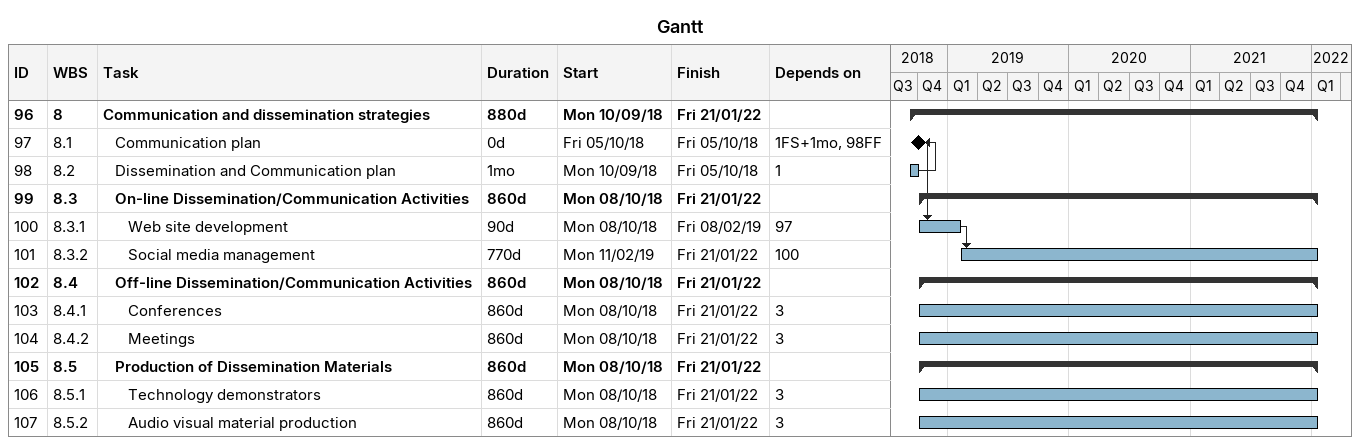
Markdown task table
Gantt

| ID | WBS | Task | Duration | Start | Finish | Predecessors |
|---|---|---|---|---|---|---|
| 96 | 8 | **Communication and dissemination strategies** | 880d | 2018-09-10 | 2022-01-21 |  |
| 97 | 8.1 | Communication plan | 0d | 2018-10-05 | 2018-10-05 | 1FS+1mo, 98FF |
| 98 | 8.2 | Dissemination and Communication plan | 1mo | 2018-09-10 | 2018-10-05 | 1 |
| 99 | 8.3 | **On-line Dissemination/Communication Activities** | 860d | 2018-10-08 | 2022-01-21 |  |
| 100 | 8.3.1 | Web site development | 90d | 2018-10-08 | 2019-02-08 | 97 |
| 101 | 8.3.2 | Social media management | 770d | 2019-02-11 | 2022-01-21 | 100 |
| 102 | 8.4 | **Off-line Dissemination/Communication Activities** | 860d | 2018-10-08 | 2022-01-21 |  |
| 103 | 8.4.1 | Conferences | 860d | 2018-10-08 | 2022-01-21 | 3 |
| 104 | 8.4.2 | Meetings | 860d | 2018-10-08 | 2022-01-21 | 3 |
| 105 | 8.5 | **Production of Dissemination Materials** | 860d | 2018-10-08 | 2022-01-21 |  |
| 106 | 8.5.1 | Technology demonstrators | 860d | 2018-10-08 | 2022-01-21 | 3 |
| 107 | 8.5.2 | Audio visual material production | 860d | 2018-10-08 | 2022-01-21 | 3 |
